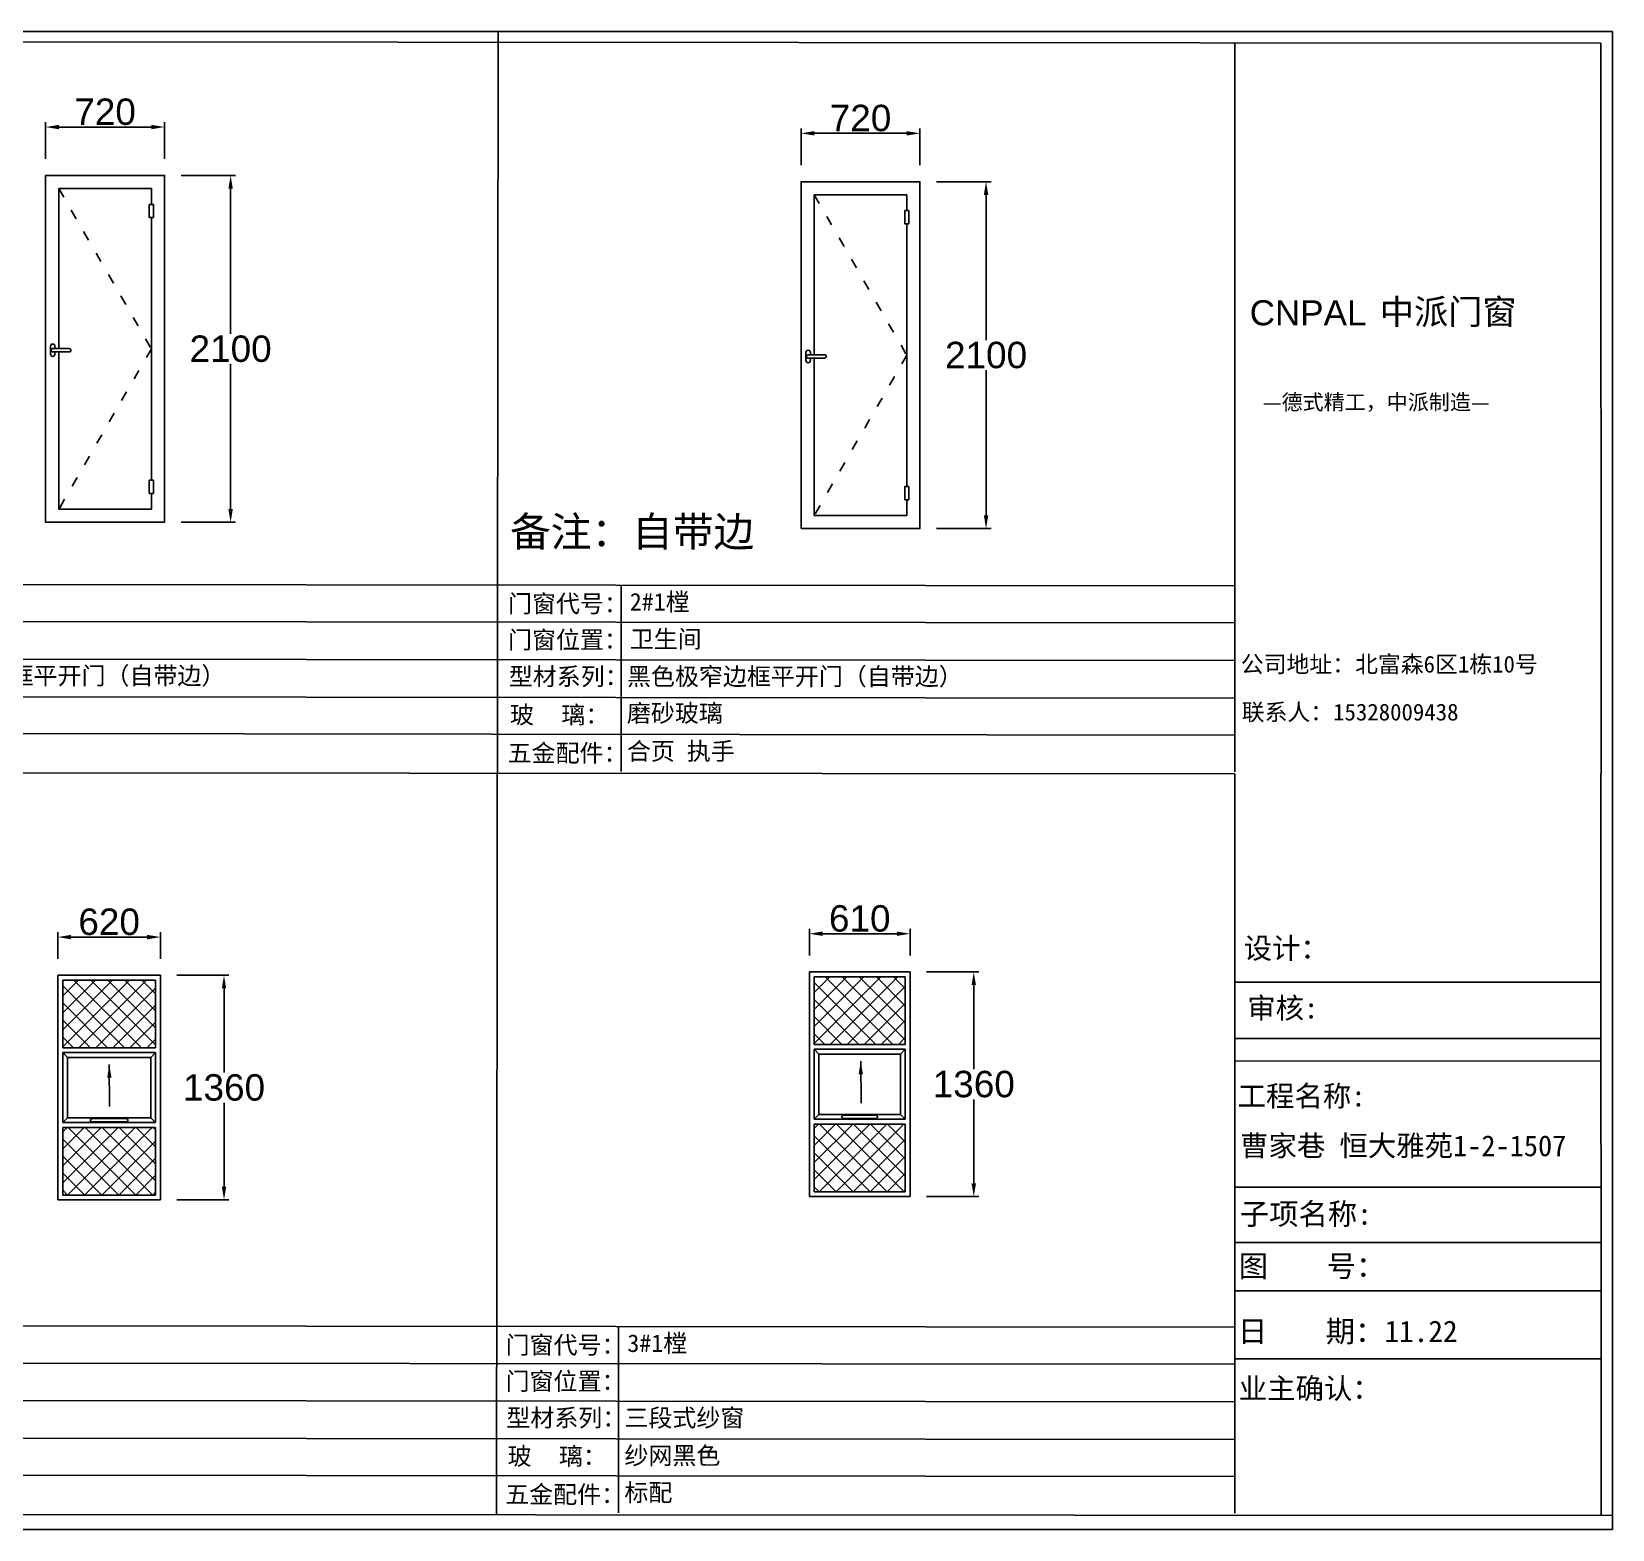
# Model space of a CAD drawing. Header units: inches. Extents: x -138455 to 599497, y -747149 to 13167.
# Drawn here: x 236975 to 246546, y -514177 to -505110 of the extents above; entities that cross this region are included whole.
import ezdxf

# ---------------------------------------------------------------- set-up
doc = ezdxf.new("R2010")
doc.units = ezdxf.units.IN
doc.header["$MEASUREMENT"] = 0
doc.header["$PDMODE"] = 35
doc.header["$PDSIZE"] = -3
doc.linetypes.add('ACAD_ISO03W100', pattern=[30, 12, -18])
doc.layers.add('0 @ 1', color=7, linetype='Continuous')
doc.styles.add('Annotative', font='arialbd.ttf')
doc.styles.add('MtXpl_', font='')
doc.styles.get("Standard").update_dxf_attribs({"font": 'arial.ttf'})
doc.styles.get('MtXpl_').set_extended_font_data('SimSun')
doc.dimstyles.get("Standard").update_dxf_attribs({"dimtxt": 80, "dimasz": 70, "dimexe": 40, "dimexo": 80, "dimgap": 0, "dimtad": 1, "dimtih": 1, "dimtoh": 1, "dimdec": 0, "dimzin": 0, "dimdsep": 46, "dimtxsty": 'Standard', "dimcen": 0.09, "dimadec": 0, "dimazin": 0, "dimtfac": 1, "dimtdec": 0, "dimtofl": 0, "dimtmove": 0, "dimatfit": 3, "dimfxl": 0, "dimtolj": 1, "dimtzin": 0, "dimarcsym": 0})

# ---------------------------------------------------------------- blocks, each defined once
blk = doc.blocks.new('*D2321')
at = {"color": 0, "lineweight": -2, "transparency": 16777216}
for p, q in [((237134, -510722.6), (237134, -510561.4)), ((237214, -510591.4), (237674, -510591.4)), ((237754, -510722.6), (237754, -510561.4))]:
    blk.add_line(p, q, dxfattribs=at)
at = {"color": 0, "transparency": 16777216}
for points in [[(237214, -510578.1), (237214, -510604.8), (237134, -510591.4)], [(237674, -510578.1), (237674, -510604.8), (237754, -510591.4)]]:
    blk.add_solid(points, dxfattribs=at)
at = {"layer": 'Defpoints', "color": 0, "transparency": 16777216}
for p in [(237754, -510591.4), (237134, -510822.6), (237754, -510822.6)]:
    blk.add_point(p, dxfattribs=at)
at = {"color": 0, "transparency": 16777216, "insert": (237444, -510499.7), "char_height": 160, "attachment_point": 5}
blk.add_mtext('\\A1;620', dxfattribs=at)
blk = doc.blocks.new('*D2322')
at = {"color": 0, "lineweight": -2, "transparency": 16777216}
for p, q in [((237854, -510822.6), (238169.5, -510822.6)), ((238139.5, -510902.6), (238139.5, -511410.8)), ((238139.5, -512102.6), (238139.5, -511594.3)), ((237854, -512182.6), (238169.5, -512182.6))]:
    blk.add_line(p, q, dxfattribs=at)
at = {"color": 0, "transparency": 16777216}
for points in [[(238126.2, -510902.6), (238152.8, -510902.6), (238139.5, -510822.6)], [(238126.2, -512102.6), (238152.8, -512102.6), (238139.5, -512182.6)]]:
    blk.add_solid(points, dxfattribs=at)
at = {"layer": 'Defpoints', "color": 0, "transparency": 16777216}
for p in [(237754, -510822.6), (237754, -512182.6), (238139.5, -512182.6)]:
    blk.add_point(p, dxfattribs=at)
at = {"color": 0, "transparency": 16777216, "insert": (238139.5, -511502.6), "char_height": 160, "attachment_point": 5}
blk.add_mtext('\\A1;1360', dxfattribs=at)
blk = doc.blocks.new('*D2323')
at = {"color": 0, "lineweight": -2, "transparency": 16777216}
for p, q in [((241683.6, -510702.2), (241683.6, -510541.1)), ((241763.6, -510571.1), (242213.6, -510571.1)), ((242293.6, -510702.2), (242293.6, -510541.1))]:
    blk.add_line(p, q, dxfattribs=at)
at = {"color": 0, "transparency": 16777216}
for points in [[(241763.6, -510557.7), (241763.6, -510584.4), (241683.6, -510571.1)], [(242213.6, -510557.7), (242213.6, -510584.4), (242293.6, -510571.1)]]:
    blk.add_solid(points, dxfattribs=at)
at = {"layer": 'Defpoints', "color": 0, "transparency": 16777216}
for p in [(242293.6, -510571.1), (241683.6, -510802.2), (242293.6, -510802.2)]:
    blk.add_point(p, dxfattribs=at)
at = {"color": 0, "transparency": 16777216, "insert": (241988.6, -510479.4), "char_height": 160, "attachment_point": 5}
blk.add_mtext('\\A1;610', dxfattribs=at)
blk = doc.blocks.new('*D2324')
at = {"color": 0, "lineweight": -2, "transparency": 16777216}
for p, q in [((242393.6, -510802.2), (242709.1, -510802.2)), ((242679.1, -510882.2), (242679.1, -511390.5)), ((242679.1, -512082.2), (242679.1, -511574)), ((242393.6, -512162.2), (242709.1, -512162.2))]:
    blk.add_line(p, q, dxfattribs=at)
at = {"color": 0, "transparency": 16777216}
for points in [[(242665.8, -510882.2), (242692.5, -510882.2), (242679.1, -510802.2)], [(242665.8, -512082.2), (242692.5, -512082.2), (242679.1, -512162.2)]]:
    blk.add_solid(points, dxfattribs=at)
at = {"layer": 'Defpoints', "color": 0, "transparency": 16777216}
for p in [(242293.6, -510802.2), (242293.6, -512162.2), (242679.1, -512162.2)]:
    blk.add_point(p, dxfattribs=at)
at = {"color": 0, "transparency": 16777216, "insert": (242679.1, -511482.2), "char_height": 160, "attachment_point": 5}
blk.add_mtext('\\A1;1360', dxfattribs=at)
blk = doc.blocks.new('dzcs')
blk.add_lwpolyline([(142095.7, -3327.8), (142195.7, -3327.8, 0.414214), (142205.7, -3317.8), (142205.7, -3317.8, 0.414214), (142195.7, -3307.8), (142095.7, -3307.8, 0.414214), (142085.7, -3317.8), (142085.7, -3317.8, 0.414214)], format="xyb", close=True)
blk.add_lwpolyline([(142182.2, -3327.8), (142182.2, -3341.8, 0.414214), (142195.7, -3355.3), (142195.7, -3355.3, 0.414214), (142209.2, -3341.8), (142209.2, -3293.8, 0.414214), (142195.7, -3280.3), (142195.7, -3280.3, 0.414214), (142182.2, -3293.8), (142182.2, -3307.8)], format="xyb")
blk = doc.blocks.new('*D2325')
at = {"color": 0, "lineweight": -2, "transparency": 16777216}
for p, q in [((237059.5, -505880.5), (237059.5, -505657.5)), ((237139.5, -505687.5), (237699.5, -505687.5)), ((237779.5, -505880.5), (237779.5, -505657.5))]:
    blk.add_line(p, q, dxfattribs=at)
at = {"color": 0, "transparency": 16777216}
for points in [[(237139.5, -505674.2), (237139.5, -505700.8), (237059.5, -505687.5)], [(237699.5, -505674.2), (237699.5, -505700.8), (237779.5, -505687.5)]]:
    blk.add_solid(points, dxfattribs=at)
at = {"layer": 'Defpoints', "color": 0, "transparency": 16777216}
for p in [(237779.5, -505687.5), (237059.5, -505980.5), (237779.5, -505980.5)]:
    blk.add_point(p, dxfattribs=at)
at = {"color": 0, "transparency": 16777216, "insert": (237419.5, -505595.8), "char_height": 160, "attachment_point": 5}
blk.add_mtext('\\A1;720', dxfattribs=at)
blk = doc.blocks.new('*D2326')
at = {"color": 0, "lineweight": -2, "transparency": 16777216}
for p, q in [((237879.5, -505980.5), (238209.5, -505980.5)), ((238179.5, -506060.5), (238179.5, -506938.8)), ((238179.5, -508000.5), (238179.5, -507122.2)), ((237879.5, -508080.5), (238209.5, -508080.5))]:
    blk.add_line(p, q, dxfattribs=at)
at = {"color": 0, "transparency": 16777216}
for points in [[(238166.2, -506060.5), (238192.8, -506060.5), (238179.5, -505980.5)], [(238166.2, -508000.5), (238192.8, -508000.5), (238179.5, -508080.5)]]:
    blk.add_solid(points, dxfattribs=at)
at = {"layer": 'Defpoints', "color": 0, "transparency": 16777216}
for p in [(237779.5, -505980.5), (237779.5, -508080.5), (238179.5, -508080.5)]:
    blk.add_point(p, dxfattribs=at)
at = {"color": 0, "transparency": 16777216, "insert": (238179.5, -507030.5), "char_height": 160, "attachment_point": 5}
blk.add_mtext('\\A1;2100', dxfattribs=at)
blk = doc.blocks.new('*D2327')
at = {"color": 0, "lineweight": -2, "transparency": 16777216}
for p, q in [((241633.5, -505918.5), (241633.5, -505695.5)), ((241713.5, -505725.5), (242273.5, -505725.5)), ((242353.5, -505918.5), (242353.5, -505695.5))]:
    blk.add_line(p, q, dxfattribs=at)
at = {"color": 0, "transparency": 16777216}
for points in [[(241713.5, -505712.2), (241713.5, -505738.8), (241633.5, -505725.5)], [(242273.5, -505712.2), (242273.5, -505738.8), (242353.5, -505725.5)]]:
    blk.add_solid(points, dxfattribs=at)
at = {"layer": 'Defpoints', "color": 0, "transparency": 16777216}
for p in [(242353.5, -505725.5), (241633.5, -506018.5), (242353.5, -506018.5)]:
    blk.add_point(p, dxfattribs=at)
at = {"color": 0, "transparency": 16777216, "insert": (241993.5, -505633.8), "char_height": 160, "attachment_point": 5}
blk.add_mtext('\\A1;720', dxfattribs=at)
blk = doc.blocks.new('*D2328')
at = {"color": 0, "lineweight": -2, "transparency": 16777216}
for p, q in [((242453.5, -506018.5), (242783.5, -506018.5)), ((242753.5, -506098.5), (242753.5, -506976.8)), ((242753.5, -508038.5), (242753.5, -507160.2)), ((242453.5, -508118.5), (242783.5, -508118.5))]:
    blk.add_line(p, q, dxfattribs=at)
at = {"color": 0, "transparency": 16777216}
for points in [[(242740.2, -506098.5), (242766.8, -506098.5), (242753.5, -506018.5)], [(242740.2, -508038.5), (242766.8, -508038.5), (242753.5, -508118.5)]]:
    blk.add_solid(points, dxfattribs=at)
at = {"layer": 'Defpoints', "color": 0, "transparency": 16777216}
for p in [(242353.5, -506018.5), (242353.5, -508118.5), (242753.5, -508118.5)]:
    blk.add_point(p, dxfattribs=at)
at = {"color": 0, "transparency": 16777216, "insert": (242753.5, -507068.5), "char_height": 160, "attachment_point": 5}
blk.add_mtext('\\A1;2100', dxfattribs=at)

msp = doc.modelspace()

# ---------------------------------------------------------------- hatches: boundary and pattern name
h = msp.add_hatch()
h.set_pattern_fill('ANSI37', color=256, scale=582.857143)
h.set_pattern_definition([(45, (105667.8, -384440.95), (-51.51778, 51.51778), []), (135, (105667.8, -384440.95), (-51.51778, -51.51778), [])])
h.paths.add_polyline_path([(237724.9, -510851.7), (237163.1, -510851.7), (237163.1, -511261.4), (237724.9, -511261.4)])
h.paths.add_polyline_path([(237724.9, -512153.5), (237724.9, -511743.8), (237163.1, -511743.8), (237163.1, -512153.5)])
h = msp.add_hatch()
h.set_pattern_fill('ANSI37', color=256, scale=582.857143)
h.set_pattern_definition([(45, (110217.44, -384420.59), (-51.51778, 51.51778), []), (135, (110217.44, -384420.59), (-51.51778, -51.51778), [])])
h.paths.add_polyline_path([(242264.5, -510831.4), (241712.8, -510831.4), (241712.8, -511241), (242264.5, -511241)])
h.paths.add_polyline_path([(242264.5, -512133.1), (242264.5, -511723.5), (241712.8, -511723.5), (241712.8, -512133.1)])

# ---------------------------------------------------------------- linework, layer by layer
for p, q in [((246545.7, -505109.8), (235267.4, -505109.8)), ((239789.1, -514088.2), (239798.6, -505109.8)), ((246545.7, -509688.9), (246545.7, -505109.8)), ((235351.5, -505169.5), (246475.1, -505180.5)), ((244259.1, -505180.5), (244259, -509590.5)), ((246475.1, -505180.5), (246476.8, -509604.7)), ((235351.5, -508455.2), (244259, -508464.7)), ((240543.4, -508460.8), (240543.7, -509589.2)), ((235351.5, -508680.2), (244259, -508689.7)), ((235351.5, -508906.8), (244259, -508916.3)), ((235351.5, -509135.1), (244259, -509144.6)), ((235351.5, -509358), (244259, -509369.1)), ((235351.5, -509596.9), (244259.1, -509603.6)), ((244259.1, -509603.6), (244259, -514078.8)), ((246475, -509604.7), (246476.8, -514092.9)), ((246545.7, -514177.2), (246545.7, -509688.9)), ((241683.6, -510802.2), (241683.6, -512162.2)), ((242293.6, -510802.2), (241683.6, -510802.2)), ((242293.6, -512162.2), (242293.6, -510802.2)), ((237134, -510822.6), (237134, -512182.6)), ((237754, -510822.6), (237134, -510822.6)), ((237163.1, -510851.7), (237163.1, -511261.4)), ((237724.9, -510851.7), (237163.1, -510851.7)), ((237724.9, -511261.4), (237724.9, -510851.7)), ((237754, -512182.6), (237754, -510822.6)), ((241712.8, -510831.4), (241712.8, -511241)), ((242264.5, -510831.4), (241712.8, -510831.4)), ((242264.5, -511241), (242264.5, -510831.4)), ((244259.1, -510864.6), (246475.1, -510864.6)), ((237724.9, -511261.4), (237163.1, -511261.4)), ((237163.1, -511290.5), (237163.1, -511714.7)), ((237724.9, -511290.5), (237163.1, -511290.5)), ((237192.3, -511319.6), (237163.1, -511290.5)), ((237695.7, -511319.6), (237724.9, -511290.5)), ((237724.9, -511714.7), (237724.9, -511290.5)), ((242264.5, -511241), (241712.8, -511241)), ((241712.8, -511270.1), (241712.8, -511694.3)), ((242264.5, -511270.1), (241712.8, -511270.1)), ((241741.9, -511299.3), (241712.8, -511270.1)), ((242235.4, -511299.3), (242264.5, -511270.1)), ((242264.5, -511694.3), (242264.5, -511270.1)), ((244259, -511206.4), (246475, -511206.4)), ((237192.3, -511319.6), (237192.3, -511685.5)), ((237695.7, -511319.6), (237192.3, -511319.6)), ((237695.7, -511685.5), (237695.7, -511319.6)), ((241741.9, -511299.3), (241741.9, -511665.2)), ((242235.4, -511299.3), (241741.9, -511299.3)), ((242235.4, -511665.2), (242235.4, -511299.3)), ((244259, -511341.8), (246476.3, -511341.3)), ((241741.9, -511665.2), (241712.8, -511694.3)), ((242235.4, -511665.2), (241741.9, -511665.2)), ((242235.4, -511665.2), (242264.5, -511694.3)), ((237192.3, -511685.5), (237163.1, -511714.7)), ((237724.9, -511714.7), (237163.1, -511714.7)), ((237163.1, -511743.8), (237163.1, -512153.5)), ((237724.9, -511743.8), (237163.1, -511743.8)), ((237695.7, -511685.5), (237192.3, -511685.5)), ((237695.7, -511685.5), (237724.9, -511714.7)), ((237724.9, -512153.5), (237724.9, -511743.8)), ((242264.5, -511694.3), (241712.8, -511694.3)), ((241712.8, -511723.5), (241712.8, -512133.1)), ((242264.5, -511723.5), (241712.8, -511723.5)), ((242264.5, -512133.1), (242264.5, -511723.5)), ((241712.8, -512133.1), (242264.5, -512133.1)), ((244259, -512105.3), (246476.4, -512104.7)), ((237134, -512182.6), (237754, -512182.6)), ((237163.1, -512153.5), (237724.9, -512153.5)), ((241683.6, -512162.2), (242293.6, -512162.2)), ((244259, -512440.4), (246476.5, -512439.9)), ((244259, -512732.7), (246476.6, -512732.1)), ((235351.5, -512943.4), (244259, -512952.9)), ((240528.7, -512949), (240529, -514077.4)), ((235351.5, -513168.4), (244259, -513177.9)), ((244259, -513145.3), (246476.7, -513144.7)), ((235351.5, -513395), (244259, -513404.5)), ((235351.5, -513623.3), (244259, -513632.8)), ((235351.5, -513846.2), (244259, -513857.3)), ((243634.4, -513871.8), (243634.4, -513871.8)), ((235351.5, -514085.1), (246545.7, -514093)), ((246545.7, -514177.2), (235267.4, -514177.2))]:
    msp.add_line(p, q)
for points in [[(237059.5, -508080.5), (237779.5, -508080.5), (237779.5, -505980.5), (237059.5, -505980.5)], [(241633.5, -508118.5), (242353.5, -508118.5), (242353.5, -506018.5), (241633.5, -506018.5)], [(237687.2, -506155.5), (237711.8, -506155.5), (237711.8, -506235), (237687.2, -506235)], [(242261.2, -506193.5), (242285.8, -506193.5), (242285.8, -506273), (242261.2, -506273)], [(237687.2, -507905.5), (237711.8, -507905.5), (237711.8, -507826), (237687.2, -507826)], [(242261.2, -507943.5), (242285.8, -507943.5), (242285.8, -507864), (242261.2, -507864)]]:
    msp.add_lwpolyline(points, close=True)
for points in [[(237699.5, -506155.5), (237699.5, -506060.5), (237139.5, -506060.5), (237139.5, -507028.5)], [(242273.5, -506193.5), (242273.5, -506098.5), (241713.5, -506098.5), (241713.5, -507066.5)], [(237699.5, -507826), (237699.5, -506235)], [(242273.5, -507864), (242273.5, -506273)], [(237139.5, -507048.5), (237139.5, -508000.5), (237699.5, -508000.5), (237699.5, -507905.5)], [(241713.5, -507086.5), (241713.5, -508038.5), (242273.5, -508038.5), (242273.5, -507943.5)]]:
    msp.add_lwpolyline(points)
at = {"linetype": 'ACAD_ISO03W100', "ltscale": 5}
for points in [[(237139.5, -506060.5), (237699.5, -507030.5), (237139.5, -508000.5)], [(241713.5, -506098.5), (242273.5, -507068.5), (241713.5, -508038.5)]]:
    msp.add_lwpolyline(points, dxfattribs=at)
for points in [[(241890.1, -511689.5), (242087.2, -511689.5, 0.414214), (242096.9, -511679.8), (242096.9, -511679.8, 0.414214), (242087.2, -511670), (241890.1, -511670, 0.414214), (241880.4, -511679.8), (241880.4, -511679.8, 0.414214)], [(237340.4, -511709.8), (237547.6, -511709.8, 0.414214), (237557.3, -511700.1), (237557.3, -511700.1, 0.414214), (237547.6, -511690.4), (237340.4, -511690.4, 0.414214), (237330.7, -511700.1), (237330.7, -511700.1, 0.414214)]]:
    msp.add_lwpolyline(points, format="xyb", close=True)

# ---------------------------------------------------------------- block references
at = {"xscale": -1}
for p in [(379298.2, -503720.7), (383872.2, -503758.7)]:
    msp.add_blockref('dzcs', p, dxfattribs=at)

# ---------------------------------------------------------------- texts
msp.add_text('CNPAL', height=151.74).set_placement((244349.8, -506887.8))
at = {"style": 'MtXpl_'}
for s, height, p in [('中派门窗', 151.74, (245137.6, -506881.6)), ('—德式精工，中派制造—', 93.378, (244429.2, -507399.4)), ('公司地址：北富森6区1栋10号', 101.444, (244295.9, -508990)), ('联系人：15328009438', 101.444, (244301.4, -509280)), ('设计：', 126.07, (244313, -510721.6)), ('审核:', 126.07, (244334.7, -511083.8)), ('工程名称:', 126.07, (244276.9, -511616.6)), ('曹家巷 恒大雅苑1-2-1507', 126.069, (244291.4, -511917.9)), ('子项名称:', 130.27, (244290, -512332.5)), ('图    号：', 130.27, (244283.7, -512648.4)), ('日    期：11.22', 130.273, (244277.8, -513043.2)), ('业主确认：', 126.07, (244283.3, -513386.8))]:
    msp.add_text(s, height=height, dxfattribs=at).set_placement(p)
at = {"layer": '0 @ 1', "style": 'Annotative'}
for s, p in [('门窗代号：', (239859.2, -508625.8)), ('门窗位置：', (239859.2, -508845.1)), ('型材系列：', (239863.7, -509066.7)), ('玻    璃：', (239871.1, -509299)), ('五金配件：', (239856.6, -509530.4)), ('门窗代号：', (239844.5, -513114)), ('门窗位置：', (239844.5, -513333.3)), ('型材系列：', (239849, -513554.8)), ('玻    璃：', (239856.5, -513787.1)), ('五金配件：', (239841.9, -514018.6))]:
    msp.add_text(s, height=106.46, dxfattribs=at).set_placement(p)
at = {"layer": '0 @ 1', "attachment_point": 1, "style": 'Annotative'}
for s, width, insert, char_height in [('{\\fSimSun|b1|i0|c134|p2;备注：自带边}', 3513, (239871, -508046.3), 180.693), ('{\\fSimSun|b1|i0|c134|p2;2#1樘}', 4396.385, (240596.4, -508508.5), 106.455), ('{\\fSimSun|b1|i0|c134|p2;卫生间}', 4396.385, (240596.4, -508733.5), 106.455), ('{\\fSimSun|b1|i0|c134|p2;黑色极窄边框平开门（自带边）}', 4396.385, (236115, -508955.5), 106.455), ('{\\fSimSun|b1|i0|c134|p2;黑色极窄边框平开门（自带边）}', 4396.385, (240579.3, -508960.3), 106.455), ('{\\fSimSun|b1|i0|c134|p2;磨砂玻璃}', 4396.385, (240578.8, -509182.4), 106.455), ('{\\fSimSun|b1|i0|c134|p2;合页 执手}', 4396.385, (240578.8, -509412.8), 106.455), ('{\\fSimSun|b1|i0|c134|p2;3#1樘}', 4396.385, (240581.7, -512996.7), 106.455), ('{\\fSimSun|b1|i0|c134|p2;三段式纱窗}', 4396.385, (240564, -513448.5), 106.455), ('{\\fSimSun|b1|i0|c134|p2;纱网黑色}', 4396.385, (240564.1, -513676.8), 106.455), ('{\\fSimSun|b1|i0|c134|p2;标配}', 4396.385, (240563.8, -513900.6), 106.455)]:
    msp.add_mtext_dynamic_manual_height_columns(s, width=width, gutter_width=903.5, heights=[0], dxfattribs=dict(at, insert=insert, char_height=char_height))

# ---------------------------------------------------------------- dimensions: what is measured, and where the dimension line sits
for base, p1, p2, picture, middle in [((237779.5, -505687.5), (237059.5, -505980.5), (237779.5, -505980.5), '*D2325', (237419.5, -505687.5)), ((242353.5, -505725.5), (241633.5, -506018.5), (242353.5, -506018.5), '*D2327', (241993.5, -505725.5))]:
    dim = msp.add_linear_dim(base=base, p1=p1, p2=p2, dimstyle='Standard', override={"dimtxt": 160, "dimasz": 80, "dimexe": 30, "dimexo": 100, "dimgap": 10, "dimfxl": 100})
    dim.commit()
    dim.dimension.update_dxf_attribs({"geometry": picture, "text_midpoint": middle, "dimtype": 160})
for base, p1, p2, picture, middle in [((238179.5, -508080.5), (237779.5, -505980.5), (237779.5, -508080.5), '*D2326', (238179.5, -507030.5)), ((242753.5, -508118.5), (242353.5, -506018.5), (242353.5, -508118.5), '*D2328', (242753.5, -507068.5)), ((242679.1, -512162.2), (242293.6, -510802.2), (242293.6, -512162.2), '*D2324', (242679.1, -511482.2)), ((238139.5, -512182.6), (237754, -510822.6), (237754, -512182.6), '*D2322', (238139.5, -511502.6))]:
    dim = msp.add_linear_dim(base=base, p1=p1, p2=p2, angle=90, dimstyle='Standard', override={"dimtxt": 160, "dimasz": 80, "dimexe": 30, "dimexo": 100, "dimgap": 10, "dimfxl": 100})
    dim.commit()
    dim.dimension.update_dxf_attribs({"geometry": picture, "text_midpoint": middle})
for base, p1, p2, picture, middle in [((237754, -510591.4), (237134, -510822.6), (237754, -510822.6), '*D2321', (237444, -510499.7)), ((242293.6, -510571.1), (241683.6, -510802.2), (242293.6, -510802.2), '*D2323', (241988.6, -510479.4))]:
    dim = msp.add_linear_dim(base=base, p1=p1, p2=p2, dimstyle='Standard', override={"dimtxt": 160, "dimasz": 80, "dimexe": 30, "dimexo": 100, "dimgap": 10, "dimfxl": 100})
    dim.commit()
    dim.dimension.update_dxf_attribs({"geometry": picture, "text_midpoint": middle})

# ---------------------------------------------------------------- leaders
for points in [[(237444.8, -511363), (237446.6, -511616.8)], [(241994.5, -511342.6), (241996.3, -511596.4)]]:
    msp.add_leader(points, dimstyle='Standard', override={"dimtxt": 150, "dimasz": 80})

doc.saveas('drawing.dxf')
